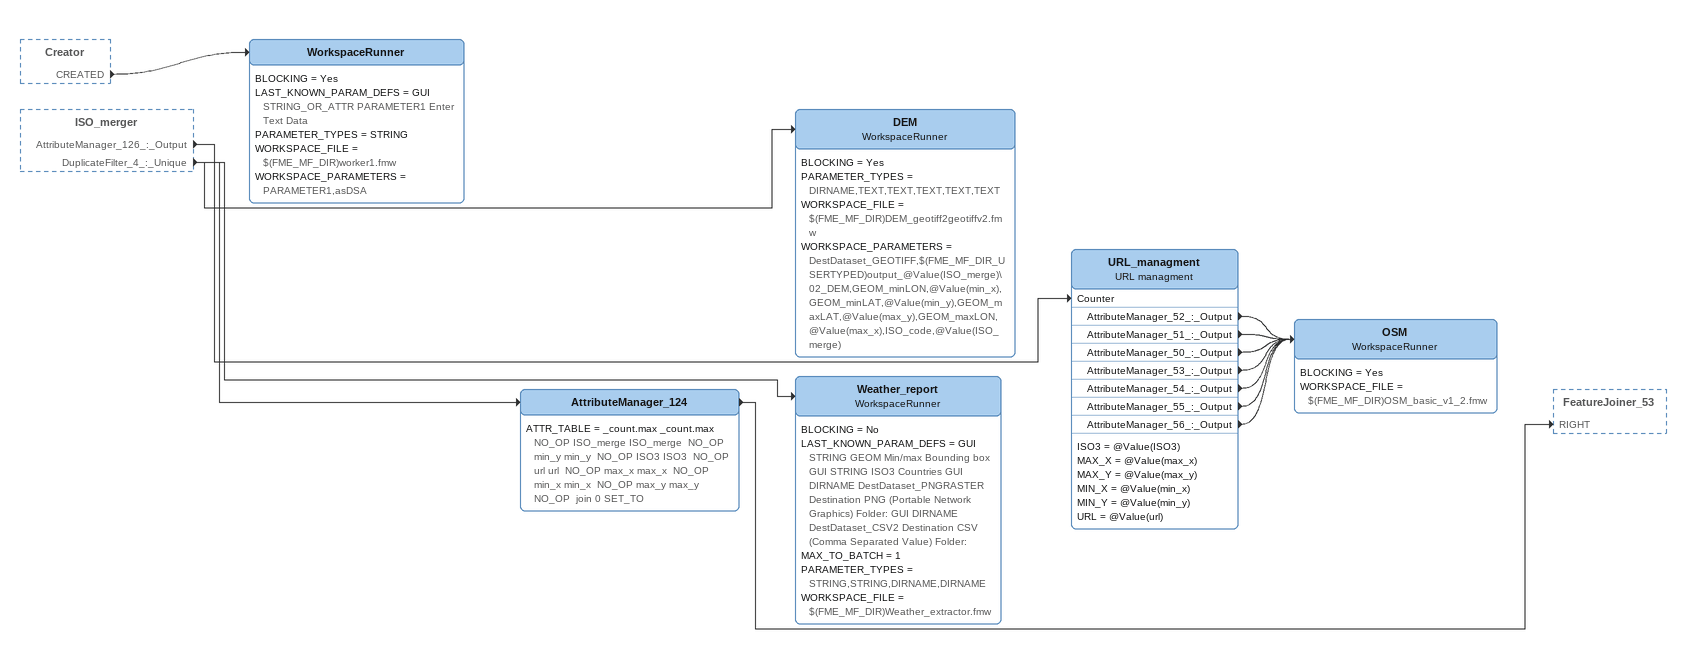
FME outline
Creator [outside]
    CREATED -> WorkspaceRunner
ISO_merger [outside]
    AttributeManager_126_:_Output -> URL_managment [Counter]
    DuplicateFilter_4_:_Unique -> AttributeManager_124
    DuplicateFilter_4_:_Unique -> Weather_report
    DuplicateFilter_4_:_Unique -> DEM
DEM: WorkspaceRunner
    BLOCKING = Yes
    PARAMETER_TYPES = DIRNAME,TEXT,TEXT,TEXT,TEXT,TEXT
    WORKSPACE_FILE = $(FME_MF_DIR)DEM_geotiff2geotiffv2.fmw
    WORKSPACE_PARAMETERS = DestDataset_GEOTIFF,$(FME_MF_DIR_USERTYPED)output_@Value(ISO_merge)\02_DEM,GEOM_minLON,@Value(min_x),GEOM_minLAT,@Value(min_y),GEOM_maxLAT,@Value(max_y),GEOM_maxLON,@Value(max_x),ISO_code,@Value(ISO_merge)
Weather_report: WorkspaceRunner
    BLOCKING = No
    LAST_KNOWN_PARAM_DEFS = GUI STRING GEOM Min/max Bounding box GUI STRING ISO3 Countries GUI DIRNAME DestDataset_PNGRASTER Destination PNG (Portable Network Graphics) Folder: GUI DIRNAME DestDataset_CSV2 Destination CSV (Comma Separated Value) Folder:
    MAX_TO_BATCH = 1
    PARAMETER_TYPES = STRING,STRING,DIRNAME,DIRNAME
    WORKSPACE_FILE = $(FME_MF_DIR)Weather_extractor.fmw
URL_managment: URL managment
    ISO3 = @Value(ISO3)
    MAX_X = @Value(max_x)
    MAX_Y = @Value(max_y)
    MIN_X = @Value(min_x)
    MIN_Y = @Value(min_y)
    URL = @Value(url)
    AttributeManager_52_:_Output -> OSM
    AttributeManager_51_:_Output -> OSM
    AttributeManager_50_:_Output -> OSM
    AttributeManager_53_:_Output -> OSM
    AttributeManager_54_:_Output -> OSM
    AttributeManager_55_:_Output -> OSM
    AttributeManager_56_:_Output -> OSM
OSM: WorkspaceRunner
    BLOCKING = Yes
    WORKSPACE_FILE = $(FME_MF_DIR)OSM_basic_v1_2.fmw
AttributeManager_124
    ATTR_TABLE = _count.max _count.max  NO_OP ISO_merge ISO_merge  NO_OP min_y min_y  NO_OP ISO3 ISO3  NO_OP url url  NO_OP max_x max_x  NO_OP min_x min_x  NO_OP max_y max_y  NO_OP  join 0 SET_TO
    -> FeatureJoiner_53 [RIGHT]
WorkspaceRunner
    BLOCKING = Yes
    LAST_KNOWN_PARAM_DEFS = GUI STRING_OR_ATTR PARAMETER1 Enter Text Data
    PARAMETER_TYPES = STRING
    WORKSPACE_FILE = $(FME_MF_DIR)worker1.fmw
    WORKSPACE_PARAMETERS = PARAMETER1,asDSA
